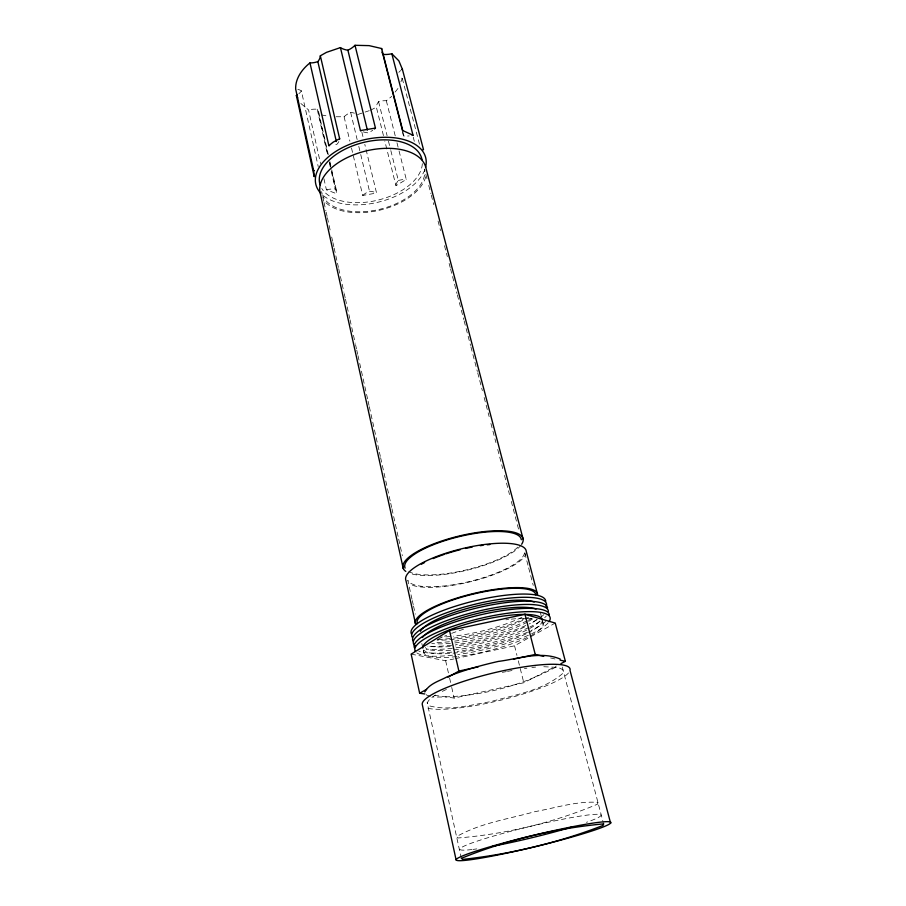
<?xml version="1.0" encoding="UTF-8"?>
<svg xmlns="http://www.w3.org/2000/svg" width="906" height="906" viewBox="0 0 906 906"><rect width="100%" height="100%" fill="white"/><g stroke="black" fill="none" stroke-linecap="round" stroke-linejoin="round"><path stroke-width="0.68" stroke-dasharray="4.53 3.4" d="M400.894 81.88L402.264 78.414A18.562 11.676 -16.4 0 1 399.671 77.18M461.324 858.356L427.19 702.75L430.044 698.594L435.424 695.027M395.175 92.016L398.606 87.656M383.453 135.594L376.364 107.157A17.384 10.578 -15.1 0 1 378.572 101.676A14.904 9.049 -14.5 0 1 386.318 100.736L391.743 96.376M399.059 150.951L406.284 179.456L395.945 185.696L384.801 141.008M555.854 667.099C518.685 687.371 475.22 697.722 432.921 697.008M455.288 658.639L514.551 645.797L555.231 623.068M370.565 110.238L376.364 107.157M434.359 695.298L454.155 698.073L523.804 682.75L556.341 665.989M442.309 691.391L448.21 688.628M357.61 114.564L369.263 110.668M411.143 654.132L445.639 660.734L453.906 658.934M502.366 672.365L506.261 671.618M507.564 671.38L512.773 670.395M351.483 147.961L362.706 195.436L376.568 193.057L364.801 144.337M524.393 668.515L526.896 668.198M531.89 667.563L535.65 667.088M543.804 666.725L558.198 667.416L562.966 669.715L563.034 673.181C543.204 690.598 515.22 694.721 490.52 701.686C470.44 704.925 449.195 711.267 429.025 705.774L427.19 702.75M336.183 116.749L344.11 116.772A17.69 10.679 -13.5 0 1 350.656 112.435L351.324 112.514A18.097 10.929 -13 0 1 354.439 113.193M362.706 195.436A18.211 9.932 -13.5 0 1 369.501 191.223L370.18 191.279A18.618 10.17 -13.1 0 1 376.568 193.057M321.471 114.926L328.21 116.217M550.576 657.949L557.428 659.523M430.429 696.25L426.681 695.117L426.103 694.143M323.94 178.788L326.409 189.807L336.805 193.782L331.528 170.521M300.871 103.488L308.538 109.92L320.554 163.635M562.252 667.043L603.249 822.546M402.264 78.414L419.603 144.654M426.975 178.641L424.472 169.06A52.707 29.468 -13.6 0 1 381.539 208.844A52.707 29.468 -13.6 0 1 322.661 195.481M428.753 185.47L430.905 193.68M431.256 195.05L433.759 204.62M438.051 221.041L440.554 230.611M444.484 245.651L447.338 256.602M449.127 263.431L450.191 267.542M450.554 268.901L456.986 293.521M457.349 294.892L463.77 319.512M464.132 320.883L470.565 345.503M470.916 346.862L477.349 371.483M477.711 372.853L482.354 390.633M484.144 397.474L489.149 416.624M490.927 423.453L495.933 442.604M497.722 449.444L502.717 468.595M504.506 475.435L509.512 494.574M511.301 501.414L517.009 523.306M517.371 524.665L518.798 530.146M524.812 553.136L528.323 566.567M528.674 567.915L533.238 585.389M540.508 613.215L541.494 616.997M542.649 621.425L543.317 623.962M413.249 137.214L414.314 141.291M402.83 131.925L403.883 136.013A20.011 11.835 -15.5 0 0 409.15 135.9M386.318 100.736L395.265 136.025M396.987 142.808L398.708 149.603M378.572 101.676L387.089 135.651M388.448 141.098L390.497 149.252M390.837 150.611L398.334 180.509A17.894 9.853 -14.8 0 0 395.945 185.696M514.551 645.797L516.952 655.378M518.323 660.848L523.804 682.75M361.856 132.151L363.17 137.565M350.656 112.435L357.157 139.603M358.787 146.398L360.407 153.182M360.735 154.541L369.501 191.223M344.11 116.772L349.886 141.189M445.639 660.734L449.285 676.737M449.591 678.062L451.415 686.068M451.72 687.405L454.155 698.073M318.629 112.14L328.289 154.643M329.852 161.495L331.403 168.357M331.721 169.728L336.704 191.664M327.791 154.099L318.787 114.405A18.301 11.257 -11.3 0 0 317.202 109.23A18.143 11.076 -11.7 0 0 308.538 109.92M329.659 162.31L331.211 169.15M317.202 109.23L327.496 154.598M329.365 162.842L330.928 169.716M331.245 171.098L335.299 188.969A18.845 10.487 -11.7 0 1 336.805 193.782M297.825 89.4A10.985 6.92 -11.1 0 1 301.37 90.86L318.221 166.579M321.607 191.608L322.208 194.292M322.819 197.044L323.736 201.189M324.042 202.559L325.877 210.838M326.183 212.219L327.1 216.353M327.406 217.734L330.158 230.147M331.687 237.044L332.604 241.189M332.91 242.559L333.827 246.704M334.133 248.085L337.191 261.879M337.496 263.25L338.414 267.395M338.719 268.776L343.929 292.219M344.235 293.601L345.152 297.734M345.458 299.116L349.739 318.425M350.044 319.807L355.243 343.261M355.548 344.631L356.466 348.776M356.771 350.158L357.689 354.291M357.995 355.673L367.779 399.806M368.085 401.188L369.002 405.322M369.308 406.703L379.104 450.848M379.41 452.219L380.327 456.364M380.633 457.745L390.418 501.879M390.724 503.26L391.641 507.394M391.947 508.776L398.368 537.745M398.674 539.127L402.343 555.672M412.004 599.24L407.802 580.259A60.102 16.546 -13.6 0 0 470.35 581.29A60.102 16.546 -13.6 0 0 524.461 551.788M412.309 600.587L413.215 604.664M413.51 606.012L415.31 614.143M421.822 643.475L422.389 646.023M423.374 650.485L423.94 653.045M526.261 552.49A61.959 17.055 -13.6 0 1 476.307 580.236A61.959 17.055 -13.6 0 1 409.863 584.245M521.935 617.269A61.087 14.485 -13.6 0 1 453.283 636.205M450.316 636.51A61.087 14.485 -13.6 0 1 440.599 637.088M517.711 547.179A59.864 17.01 -13.6 0 1 463.759 570.497A59.864 17.01 -13.6 0 1 408.844 571.652M425.741 176.761A54.394 30.408 -13.6 0 1 380.645 209.966A54.394 30.408 -13.6 0 1 324.824 201.653M521.018 545.14A61.778 17.565 -13.6 0 1 470.237 569.444A61.778 17.565 -13.6 0 1 410.475 573.566M422.321 163.669A52.525 29.728 -13.6 0 1 378.244 200.045A52.525 29.728 -13.6 0 1 321.777 188.482M403.883 136.013A19.841 11.619 -15.8 0 1 402.626 132.491M363.283 131.857A20.272 12.186 -14.2 0 0 368.04 132.854A20.294 12.22 -13.6 0 0 372.706 130.294M398.833 72.344A18.754 11.687 -16.2 0 1 400.735 70.532M424.767 169.818A56.523 31.993 -13.6 0 1 378.765 202.061A56.523 31.993 -13.6 0 1 322.615 195.005M398.334 180.509A15.345 8.426 -14.4 0 1 406.284 179.456M326.409 189.807A18.675 10.317 -12 0 1 335.299 188.969M471.947 849.534A72.605 5.696 -13.6 0 1 484.733 838.707A72.605 5.696 -13.6 0 1 579.025 816.295A72.605 5.696 -13.6 0 1 586.42 822.331M476.783 848.899A72.605 5.696 -13.6 0 1 473.079 849.398M546.352 615.978A69.4 15.946 -13.6 0 1 544.71 617.699M540.044 621.323A69.4 15.946 -13.6 0 1 529.976 626.975M528.911 627.484A69.4 15.946 -13.6 0 1 454.891 647.983M452.332 648.3A69.4 15.946 -13.6 0 1 426.228 649.047M536.511 619.636A61.291 14.077 -13.6 0 1 530.338 623.906M524.438 627.054A61.291 14.077 -13.6 0 1 455.548 645.978M450.248 646.51A61.291 14.077 -13.6 0 1 428.413 645.978M543.894 614.596A69.332 16.093 -13.6 0 1 541.777 616.397M537.315 619.478A69.332 16.093 -13.6 0 1 529.195 623.917M525.91 625.457A69.332 16.093 -13.6 0 1 455.492 644.766M451.618 645.242A69.332 16.093 -13.6 0 1 427.87 646.148M528.606 617.145A61.155 14.36 -13.6 0 1 525.197 619.047M522.717 620.316A61.155 14.36 -13.6 0 1 437.111 640.168M532.501 618.968A61.223 14.213 -13.6 0 1 528.458 621.459M527.315 622.094A61.223 14.213 -13.6 0 1 454.835 642.92M450.407 643.362A61.223 14.213 -13.6 0 1 431.788 643.509M526.409 617.733A69.184 16.41 -13.6 0 1 438.176 639.489M531.958 618.356A69.252 16.263 -13.6 0 1 528.255 620.259M527.19 620.78A69.252 16.263 -13.6 0 1 454.642 641.12M449.41 641.742A69.252 16.263 -13.6 0 1 433.6 642.671M301.37 90.86A15.436 9.819 -10.8 0 1 298.844 93.737M338.855 141.517A17.61 10.476 -12 0 1 336.964 144.247A15.062 8.992 -12.4 0 1 332.944 145.288M568.504 672.954A75.991 14.1 -13.6 0 1 500.135 700.338A75.991 14.1 -13.6 0 1 425.888 707.665M542.207 621.776A61.495 13.635 -13.6 0 1 529.602 636.284M527.099 637.518A61.495 13.635 -13.6 0 1 457.972 656.442M456.635 656.59A61.495 13.635 -13.6 0 1 425.65 647.53M437.326 639.568A61.495 13.635 -13.6 0 1 446.624 635.321M451.675 633.339A61.495 13.635 -13.6 0 1 466.284 628.447M505.91 619.806A61.495 13.635 -13.6 0 1 508.64 619.455M511.278 619.16A61.495 13.635 -13.6 0 1 534.563 618.934M542.32 620.168A61.415 13.794 -13.6 0 1 528.651 632.581M526.16 633.815A61.415 13.794 -13.6 0 1 465.412 651.595A61.415 13.794 -13.6 0 1 423.634 649.998M539.783 621.074A61.359 13.918 -13.6 0 1 485.571 644.325A61.359 13.918 -13.6 0 1 426.035 648.798M545.684 621.425A69.479 15.776 -13.6 0 1 530.916 630.644M527.62 632.173A69.479 15.776 -13.6 0 1 457.054 651.471M451.8 652.116A69.479 15.776 -13.6 0 1 418.742 651.052M548.164 622.841A69.547 15.629 -13.6 0 1 531.709 633.713M528.402 635.242A69.547 15.629 -13.6 0 1 457.757 654.528M452.502 655.185A69.547 15.629 -13.6 0 1 415.22 651.131M597.937 802.365L597.53 804.177C553.589 822.716 505.605 834.132 458.074 837.982L456.556 836.634C480.395 822.942 508.764 819.001 535.016 811.629C555.752 807.926 576.703 800.904 597.937 802.365"/><path stroke-width="1.36" d="M424.823 691.957C429.184 683.679 439.161 681.108 446.862 676.963C463.521 670.247 480.826 665.366 498.323 661.425C518.334 658.877 540.701 650.791 560.146 659.024L560.18 660.146L565.378 661.346L555.231 623.068L524.97 614.302L449.501 630.485L411.143 654.132L419.648 693.249L424.812 693.973M402.672 131.042A19.841 11.619 -15.8 0 1 402.751 130.543L381.675 48.539L369.104 45.628L355.005 45.3A19.672 13.046 -13.6 0 1 347.893 50.204A19.649 13.012 -14.3 0 1 340.43 47.599L326.477 52.355L320.339 55.798A17.067 11.2 -11.7 0 1 317.847 61.608A14.598 9.604 -12.2 0 1 309.977 62.91C302.072 69.128 295.163 78.731 295.673 89.116L313.646 170.577L314.212 176.557A15.912 9.162 -11.3 0 0 314.767 176.24M309.977 62.91L328.855 145.639L333.295 142.072L339.648 138.72L320.339 55.798M419.648 693.249L426.533 689.353M447.994 677.235L458.889 671.074L478.277 666.85M560.905 663.645L565.378 661.346M513.476 659.183L535.253 654.438L543.713 656.374M340.43 47.599L360.441 130.566L375.458 128.086L355.005 45.3M402.751 130.543L413.034 135.232L391.822 53.748A19.4 12.65 -15.8 0 1 382.921 54.371L402.479 130.566M391.822 53.748L398.867 60.849L402.389 69.275L423.487 149.592A19.32 10.895 -15.8 0 0 422.898 149.988M297.406 94.836A15.436 9.819 -10.8 0 1 296.353 95.504L297.644 97.78M610.61 823.146A79.603 5.708 -13.6 0 0 500.463 843.826A79.603 5.708 -13.6 0 0 489.376 856.623A79.603 5.708 -13.6 0 0 610.61 823.146L570.01 670.361A75.991 14.1 -13.6 0 0 496.035 672.331A75.991 14.1 -13.6 0 0 422.332 704.8L456.126 859.975M523.158 539.263L426.103 168.663A54.394 30.408 -13.6 0 0 365.435 151.087A54.394 30.408 -13.6 0 0 320.577 194.688L403.249 568.538M524.97 614.302L535.253 654.438M347.893 50.204L367.383 130.147M317.847 61.608L336.33 141.483M449.501 630.485L458.889 671.074M296.353 95.504L314.212 176.557M405.095 568.085A59.864 17.01 -13.6 0 1 458.493 536.782A59.864 17.01 -13.6 0 1 521.301 539.716M405.809 571.414A61.778 17.565 -13.6 0 1 460.271 535.752A61.778 17.565 -13.6 0 1 521.652 544.246M421.369 564.234A60.102 16.546 -13.6 0 1 424.597 562.501M433.034 558.606A60.102 16.546 -13.6 0 1 444.574 554.279M445.922 553.826A60.102 16.546 -13.6 0 1 460.191 549.716M465.491 548.458A60.102 16.546 -13.6 0 1 472.173 547.065M480.237 545.695A60.102 16.546 -13.6 0 1 483.045 545.299M487.168 544.8A60.102 16.546 -13.6 0 1 489.852 544.529M417.417 623.634A60.928 14.824 -13.6 0 1 472.366 594.302A60.928 14.824 -13.6 0 1 535.695 594.8M320.124 184.915A52.525 29.728 -13.6 0 1 363.374 142.48A52.525 29.728 -13.6 0 1 422.037 159.773M413.034 135.232A20.011 11.835 -15.5 0 1 412.253 135.402M320.724 193.193A56.523 31.993 -13.6 0 1 362.762 140.113A56.523 31.993 -13.6 0 1 425.548 167.338M375.458 128.086A20.294 12.22 -13.6 0 1 374.427 129.003M360.962 130.86A20.272 12.186 -14.2 0 1 360.441 130.566M382.207 53.035A19.241 12.435 -16.2 0 1 381.879 52.084M381.585 49.581A19.241 12.435 -16.2 0 1 381.675 48.539M401.822 69.683A18.754 11.687 -16.2 0 1 402.389 69.275M313.646 170.577A11.314 6.455 -11.5 0 1 314.212 170.6M339.648 138.72A17.61 10.476 -12 0 1 339.591 139.184M329.535 145.639A15.062 8.992 -12.4 0 1 328.855 145.639M572.501 826.816A72.605 5.696 -13.6 0 1 492.785 846.204M415.254 645.865A69.4 15.946 -13.6 0 1 472.083 612.694A69.4 15.946 -13.6 0 1 548.368 611.301M422.468 637.462A61.291 14.077 -13.6 0 1 475.424 613.951A61.291 14.077 -13.6 0 1 536.046 609.036M420.339 631.289A61.155 14.36 -13.6 0 1 472.117 607.122A61.155 14.36 -13.6 0 1 534.223 602.014M411.46 633.985A69.184 16.41 -13.6 0 1 473.917 601.029A69.184 16.41 -13.6 0 1 545.718 601.256M412.989 640.95A69.332 16.093 -13.6 0 1 475.661 608.288A69.332 16.093 -13.6 0 1 547.541 608.153M412.162 637.145A69.252 16.263 -13.6 0 1 479.093 603.283A69.252 16.263 -13.6 0 1 546.114 606.658M422.762 648.062A61.415 13.794 -13.6 0 1 481.369 620.202A61.415 13.794 -13.6 0 1 542.32 620.168M414.529 647.937A69.479 15.776 -13.6 0 1 477.417 615.57A69.479 15.776 -13.6 0 1 549.364 615.083M415.22 651.131A69.547 15.629 -13.6 0 1 484.835 617.36A69.547 15.629 -13.6 0 1 549.081 621.618M603.611 823.882L603.124 825.411C558.334 842.773 510.531 854.177 462.785 859.409L461.324 858.356C505.899 840.088 555.627 828.277 603.611 823.882M537.53 594.347L526.261 551.346A61.959 17.055 -13.6 0 0 461.38 548.843A61.959 17.055 -13.6 0 0 406.001 580.701L415.594 624.075A62.82 15.289 -13.6 0 1 472.23 593.826A62.82 15.289 -13.6 0 1 537.53 594.347"/></g></svg>
